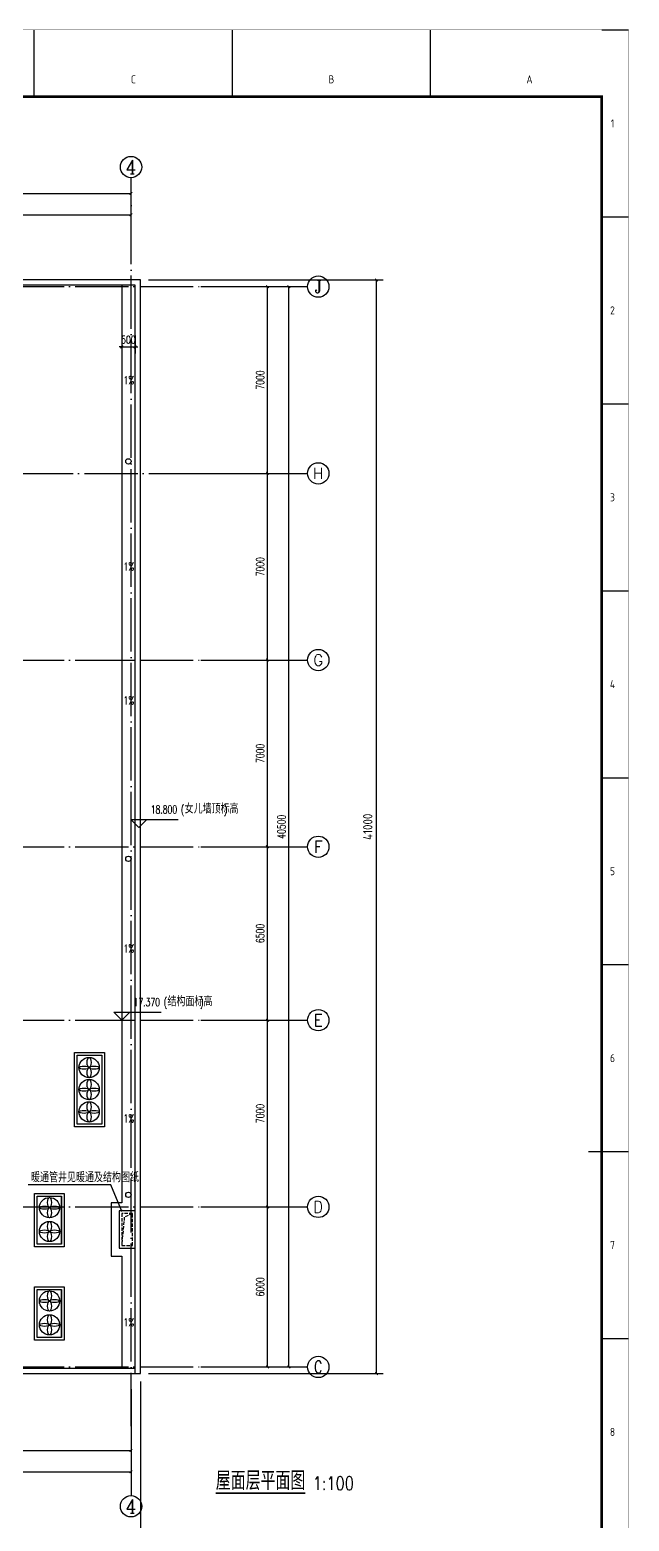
# Model space of a CAD drawing. Extents: x -59142 to 322364, y -122476 to 91021.
# Drawn here: x 222428 to 244894, y 35089 to 91001 of the extents above; entities that cross this region are included whole.
import ezdxf
from ezdxf.enums import TextEntityAlignment as Align

# ---------------------------------------------------------------- set-up
doc = ezdxf.new("R2010")
doc.units = 0
doc.header["$LTSCALE"] = 1000
doc.header["$MEASUREMENT"] = 0
doc.linetypes.add('DASH', pattern=[0.35, 0.25, -0.1])
doc.linetypes.add('DOTE', pattern=[2.42, 2, -0.2, 0.02, -0.2])
for name, color, linetype in [('AXIS', 3, 'Continuous'), ('AXIS_TEXT', 7, 'Continuous'), ('DIM_ELEV', 3, 'Continuous'), ('DIM_LEAD', 3, 'Continuous'), ('DIM_SYMB', 3, 'Continuous'), ('DOTE', 1, 'DOTE'), ('EQUIPMENT', 171, 'Continuous'), ('GROUND', 204, 'Continuous'), ('HOLE', 6, 'Continuous'), ('PUB_DIM', 3, 'Continuous'), ('PUB_TEXT', 7, 'Continuous'), ('WALL-PARAPET', 9, 'Continuous')]:
    doc.layers.add(name, color=color, linetype=linetype)
doc.styles.add('_TCH_AXIS', font='COMPLEX', dxfattribs={"bigfont": 'GBCBIG'})
doc.styles.add('_TCH_DIM', font='SIMPLEX', dxfattribs={"bigfont": 'GBCBIG'})
doc.styles.add('_TCH_DIM_T3', font='SIMPLEX', dxfattribs={"width": 0.705882, "bigfont": 'GBCBIG'})
doc.styles.add('COMPLEX', font='COMPLEX')
doc.styles.add('HZTXT', font='geditxt.shx', dxfattribs={"width": 0.8, "bigfont": 'hztxt1.shx'})
doc.styles.get("Standard").update_dxf_attribs({"font": 'gbenor.shx', "bigfont": 'gbcbig.shx'})
doc.styles.add('TK', font='GEDITXT.SHX', dxfattribs={"width": 0.85, "height": 3.5, "bigfont": 'DXT.SHX'})
doc.dimstyles.new('_TCH_ARCH&&100', dxfattribs={"dimtxt": 297.5, "dimasz": 100, "dimexe": 250, "dimexo": 300, "dimgap": 126.25, "dimtad": 1, "dimdec": 0, "dimzin": 0, "dimdsep": 46, "dimtxsty": '_TCH_DIM_T3', "dimblk": 'ARCHTICK', "dimcen": 0.09, "dimazin": 2, "dimtfac": 1, "dimtdec": 0, "dimtix": 1, "dimtmove": 2, "dimatfit": 3, "dimfxl": 1, "dimtolj": 1, "dimtzin": 0, "dimarcsym": 0})
doc.dimstyles.get("Standard").update_dxf_attribs({"dimscale": 100, "dimtxt": 3.5, "dimasz": 1, "dimexe": 2.5, "dimexo": 3, "dimgap": 1.5, "dimtad": 1, "dimdec": 0, "dimzin": 0, "dimdsep": 46, "dimtxsty": 'Standard', "dimblk": 'ARCHTICK', "dimcen": 0.09, "dimadec": 0, "dimazin": 0, "dimtfac": 1, "dimtdec": 0, "dimtix": 1, "dimtmove": 2, "dimatfit": 3, "dimfxl": 1, "dimtolj": 1, "dimtzin": 0, "dimarcsym": 0})

# ---------------------------------------------------------------- blocks, each defined once
blk = doc.blocks.new('GEDI_WK_A1_V')
at = {"color": 3}
for p, q in [((371.25, 816), (371.25, 841)), ((445.5, 816), (445.5, 841)), ((519.75, 816), (519.75, 841)), ((584, 841), (594, 841)), ((584, 770.92), (594, 770.92)), ((584, 700.83), (594, 700.83)), ((584, 630.75), (594, 630.75)), ((584, 560.67), (594, 560.67)), ((584, 490.58), (594, 490.58)), ((584, 420.5), (594, 420.5)), ((584, 350.42), (594, 350.42))]:
    blk.add_line(p, q, dxfattribs=at)
for points, const_width in [([(0, 841), (0, 0), (594, 0), (594, 841)], 0.1), ([(10, 816), (10, 10), (584, 10), (584, 816)], 1)]:
    blk.add_lwpolyline(points, close=True, dxfattribs=dict(at, const_width=const_width))
at = {"color": 3, "const_width": 0.5}
blk.add_lwpolyline([(579, 420.5), (594, 420.5)], dxfattribs=at)
at = {"color": 3}
for s, p in [('C', (408.38, 821)), ('B', (482.62, 821)), ('A', (556.88, 821))]:
    blk.add_text(s, height=3, dxfattribs=at).set_placement(p, align=Align.CENTER)
for s, p in [('1', (588, 805.96)), ('2', (588, 735.88)), ('3', (588, 665.79)), ('4', (588, 595.71)), ('5', (588, 525.62)), ('6', (588, 455.54)), ('7', (588, 385.46)), ('8', (588, 315.38))]:
    blk.add_text(s, height=3, dxfattribs=at).set_placement(p, align=Align.MIDDLE)
blk = doc.blocks.new('A$C711966D6')
blk.add_blockref('GEDI_WK_A1_V', (0, 0))
at = {"style": 'TK', "width": 0.85}
for tag, height, p in [('PROJECTNAME', 4.75, (529, 44)), ('PHASE', 4, (571, 44)), ('DRAWINGNAME', 4.75, (539, 31))]:
    blk.add_attdef(tag, text='', height=height, dxfattribs=at).set_placement(p, align=Align.MIDDLE_CENTER)
for tag, p, height in [('APPROVE', (416, 32.75), 3.5), ('DESIGN', (461, 32.75), 3.5), ('REVIEW1', (416, 25.75), 3.5), ('DRAW', (461, 25.75), 3.5), ('DRAWINGNUMBER', (511, 18.5), 4), ('REVIEW2', (416, 18.75), 3.5), ('PROPORTION', (461, 18.75), 3.5), ('CHECK', (416, 11.75), 3.5), ('DATE', (461, 11.75), 3.5), ('VERSION', (577, 11.75), 3.5)]:
    blk.add_attdef(tag, p, '', height=height, dxfattribs=at)
blk = doc.blocks.new('是飞洒发时')
at = {"xscale": 100, "yscale": 100, "zscale": 100}
blk.add_blockref('A$C711966D6', (0, 0), dxfattribs=at)
blk = doc.blocks.new('A$C490F30F2')
at = {"layer": 'EQUIPMENT'}
for p, q in [((7850, -4580), (7850, -1900)), ((7850, -1900), (8800, -1900)), ((7950, -4480), (7950, -2000)), ((7950, -2000), (8700, -2000)), ((8700, -2000), (8700, -4480)), ((8800, -1900), (8800, -4580)), ((10300, -4580), (10300, -1900)), ((10300, -1900), (11250, -1900)), ((10400, -4480), (10400, -2000)), ((10400, -2000), (11150, -2000)), ((11150, -2000), (11150, -4480)), ((11250, -1900), (11250, -4580)), ((7950, -3240), (8700, -3240)), ((10400, -3240), (11150, -3240)), ((8800, -4580), (7850, -4580)), ((8700, -4480), (7950, -4480)), ((11250, -4580), (10300, -4580)), ((11150, -4480), (10400, -4480)), ((10300, -8460), (10300, -5780)), ((10300, -5780), (11250, -5780)), ((10400, -8360), (10400, -5880)), ((10400, -5880), (11150, -5880)), ((11150, -5880), (11150, -8360)), ((11250, -5780), (11250, -8460)), ((10400, -7120), (11150, -7120)), ((11150, -8360), (10400, -8360)), ((11250, -8460), (10300, -8460)), ((1900, -21650), (2820, -21650)), ((1900, -23450), (1900, -21650)), ((2820, -23450), (2820, -21650)), ((2820, -21650), (2820, -23450)), ((4820, -21650), (5740, -21650)), ((4820, -23450), (4820, -21650)), ((5740, -23450), (5740, -21650)), ((5740, -21650), (5740, -23450)), ((2820, -23450), (1900, -23450)), ((5740, -23450), (4820, -23450)), ((2820, -26950), (2820, -25150)), ((4820, -25150), (5740, -25150)), ((4820, -26950), (4820, -25150)), ((5740, -26950), (5740, -25150)), ((5740, -25150), (5740, -26950)), ((5740, -26950), (4820, -26950)), ((20500, -35900), (20500, -34100)), ((20500, -39400), (20500, -37600))]:
    blk.add_line(p, q, dxfattribs=at)
at = {"layer": 'EQUIPMENT', "lineweight": 15}
for p, q in [((8690, -2616), (7970, -2616)), ((8652, -2776), (8007, -2457)), ((8650, -2453), (8009, -2780)), ((8124, -2321), (8535, -2912)), ((8535, -2321), (8124, -2912)), ((11140, -2616), (10420, -2616)), ((11102, -2776), (10457, -2457)), ((11100, -2453), (10459, -2780)), ((10574, -2321), (10985, -2912)), ((10985, -2321), (10574, -2912)), ((8690, -3826), (7970, -3826)), ((8652, -3986), (8007, -3667)), ((8650, -3663), (8009, -3990)), ((8124, -3531), (8535, -4122)), ((8535, -3531), (8124, -4122)), ((11140, -3826), (10420, -3826)), ((11102, -3986), (10457, -3667)), ((11100, -3663), (10459, -3990)), ((10574, -3531), (10985, -4122)), ((10985, -3531), (10574, -4122)), ((11140, -6496), (10420, -6496)), ((11102, -6656), (10457, -6337)), ((11100, -6333), (10459, -6660)), ((10574, -6201), (10985, -6792)), ((10985, -6201), (10574, -6792)), ((11140, -7706), (10420, -7706)), ((11102, -7866), (10457, -7547)), ((11100, -7543), (10459, -7870)), ((10574, -7411), (10985, -8002)), ((10985, -7411), (10574, -8002))]:
    blk.add_line(p, q, dxfattribs=at)
at = {"layer": 'EQUIPMENT', "lineweight": 30}
for p, q in [((7680, -7210), (8800, -7210)), ((7680, -8480), (7680, -7210)), ((8800, -7210), (8800, -8480)), ((7780, -7310), (8700, -7310)), ((7780, -8380), (7780, -7310)), ((8700, -7310), (8700, -8380)), ((8700, -8380), (7780, -8380)), ((8800, -8480), (7680, -8480)), ((1800, -21550), (2920, -21550)), ((1800, -23550), (1800, -21550)), ((1900, -21650), (2820, -21650)), ((1900, -23450), (1900, -21650)), ((2820, -21650), (2820, -23450)), ((2920, -21550), (2920, -23550)), ((4720, -21550), (5840, -21550)), ((4720, -23550), (4720, -21550)), ((4820, -21650), (5740, -21650)), ((4820, -23450), (4820, -21650)), ((5740, -21650), (5740, -23450)), ((5840, -21550), (5840, -23550)), ((2820, -23450), (1900, -23450)), ((5740, -23450), (4820, -23450)), ((2920, -23550), (1800, -23550)), ((5840, -23550), (4720, -23550)), ((1800, -25050), (2920, -25050)), ((1800, -27050), (1800, -25050)), ((1900, -25150), (2820, -25150)), ((1900, -26950), (1900, -25150)), ((2820, -25150), (2820, -26950)), ((2920, -25050), (2920, -27050)), ((4720, -25050), (5840, -25050)), ((4720, -27050), (4720, -25050)), ((4820, -25150), (5740, -25150)), ((4820, -26950), (4820, -25150)), ((5740, -25150), (5740, -26950)), ((5840, -25050), (5840, -27050)), ((2920, -27050), (1800, -27050)), ((2820, -26950), (1900, -26950)), ((5840, -27050), (4720, -27050)), ((5740, -26950), (4820, -26950)), ((11620, -28710), (12740, -28710)), ((11620, -31500), (11620, -28710)), ((11720, -28810), (12640, -28810)), ((11720, -31400), (11720, -28810)), ((12640, -28810), (12640, -31400)), ((12740, -28710), (12740, -31500)), ((14740, -28710), (15860, -28710)), ((14740, -31500), (14740, -28710)), ((14840, -28810), (15760, -28810)), ((14840, -31400), (14840, -28810)), ((15760, -28810), (15760, -31400)), ((15860, -28710), (15860, -31500)), ((17860, -28710), (18980, -28710)), ((17860, -31500), (17860, -28710)), ((17960, -28810), (18880, -28810)), ((17960, -31400), (17960, -28810)), ((18880, -28810), (18880, -31400)), ((18980, -28710), (18980, -31500)), ((20980, -28710), (22100, -28710)), ((20980, -31500), (20980, -28710)), ((21080, -28810), (22000, -28810)), ((21080, -31400), (21080, -28810)), ((22000, -28810), (22000, -31400)), ((22100, -28710), (22100, -31500)), ((12740, -31500), (11620, -31500)), ((12640, -31400), (11720, -31400)), ((15860, -31500), (14740, -31500)), ((15760, -31400), (14840, -31400)), ((18980, -31500), (17860, -31500)), ((18880, -31400), (17960, -31400)), ((22100, -31500), (20980, -31500)), ((22000, -31400), (21080, -31400)), ((19480, -34000), (20600, -34000)), ((19480, -36000), (19480, -34000)), ((19580, -34100), (20500, -34100)), ((19580, -35900), (19580, -34100)), ((20500, -34100), (20500, -35900)), ((20600, -34000), (20600, -36000)), ((15560, -35300), (16680, -35300)), ((15560, -36570), (15560, -35300)), ((15660, -35400), (16580, -35400)), ((15660, -36470), (15660, -35400)), ((16580, -35400), (16580, -36470)), ((16680, -35300), (16680, -36570)), ((20600, -36000), (19480, -36000)), ((20500, -35900), (19580, -35900)), ((16680, -36570), (15560, -36570)), ((16580, -36470), (15660, -36470)), ((19480, -37500), (20600, -37500)), ((19480, -39500), (19480, -37500)), ((19580, -37600), (20500, -37600)), ((19580, -39400), (19580, -37600)), ((20500, -37600), (20500, -39400)), ((20600, -37500), (20600, -39500)), ((15560, -38069), (16680, -38069)), ((15560, -39339), (15560, -38069)), ((15660, -38169), (16580, -38169)), ((15660, -39239), (15660, -38169)), ((16580, -38169), (16580, -39239)), ((16680, -38069), (16680, -39339)), ((16680, -39339), (15560, -39339)), ((16580, -39239), (15660, -39239)), ((20600, -39500), (19480, -39500)), ((20500, -39400), (19580, -39400))]:
    blk.add_line(p, q, dxfattribs=at)
at = {"layer": 'EQUIPMENT', "lineweight": 15}
for centre in [(8330, -2616), (10780, -2616), (8330, -3826), (10780, -3826), (10780, -6496), (10780, -7706)]:
    blk.add_circle(centre, 360, dxfattribs=at)
at = {"layer": 'EQUIPMENT'}
for centre in [(8233, -7842), (2365, -22078), (5285, -22078), (2365, -22973), (5285, -22973), (2365, -25578), (5285, -25578), (2365, -26473), (5285, -26473), (12168, -29278), (15288, -29278), (18408, -29278), (21528, -29278), (12168, -30103), (15288, -30103), (18408, -30103), (21528, -30103), (12168, -30938), (15288, -30938), (18408, -30938), (21528, -30938), (20046, -34528), (20046, -35423), (16114, -35932), (20046, -38028), (16114, -38701), (20046, -38923)]:
    blk.add_circle(centre, 380, dxfattribs=at)
for centre, major_axis, ratio in [((8043, -7842), (190, 0), 0.302632), ((8233, -7652), (0, -190), 0.378947), ((8423, -7842), (190, 0), 0.302632), ((8233, -8032), (0, -190), 0.378947), ((2365, -21888), (0, -190), 0.378947), ((5285, -21888), (0, -190), 0.378947), ((2175, -22078), (190, 0), 0.302632), ((2365, -22268), (0, -190), 0.378947), ((2555, -22078), (190, 0), 0.302632), ((5095, -22078), (190, 0), 0.302632), ((5285, -22268), (0, -190), 0.378947), ((5475, -22078), (190, 0), 0.302632), ((2175, -22973), (190, 0), 0.302632), ((2365, -22783), (0, -190), 0.378947), ((2555, -22973), (190, 0), 0.302632), ((5095, -22973), (190, 0), 0.302632), ((5285, -22783), (0, -190), 0.378947), ((5475, -22973), (190, 0), 0.302632), ((2365, -23163), (0, -190), 0.378947), ((5285, -23163), (0, -190), 0.378947), ((2175, -25578), (190, 0), 0.302632), ((2365, -25388), (0, -190), 0.378947), ((2365, -25768), (0, -190), 0.378947), ((2555, -25578), (190, 0), 0.302632), ((5095, -25578), (190, 0), 0.302632), ((5285, -25388), (0, -190), 0.378947), ((5285, -25768), (0, -190), 0.378947), ((5475, -25578), (190, 0), 0.302632), ((2365, -26283), (0, -190), 0.378947), ((5285, -26283), (0, -190), 0.378947), ((2175, -26473), (190, 0), 0.302632), ((2365, -26663), (0, -190), 0.378947), ((2555, -26473), (190, 0), 0.302632), ((5095, -26473), (190, 0), 0.302632), ((5285, -26663), (0, -190), 0.378947), ((5475, -26473), (190, 0), 0.302632), ((12168, -29088), (0, -190), 0.378947), ((15288, -29088), (0, -190), 0.378947), ((18408, -29088), (0, -190), 0.378947), ((21528, -29088), (0, -190), 0.378947), ((11978, -29278), (190, 0), 0.302632), ((12168, -29468), (0, -190), 0.378947), ((12358, -29278), (190, 0), 0.302632), ((15098, -29278), (190, 0), 0.302632), ((15288, -29468), (0, -190), 0.378947), ((15478, -29278), (190, 0), 0.302632), ((18218, -29278), (190, 0), 0.302632), ((18408, -29468), (0, -190), 0.378947), ((18598, -29278), (190, 0), 0.302632), ((21338, -29278), (190, 0), 0.302632), ((21528, -29468), (0, -190), 0.378947), ((21718, -29278), (190, 0), 0.302632), ((11978, -30103), (190, 0), 0.302632), ((12168, -29913), (0, -190), 0.378947), ((12168, -30293), (0, -190), 0.378947), ((12358, -30103), (190, 0), 0.302632), ((15098, -30103), (190, 0), 0.302632), ((15288, -29913), (0, -190), 0.378947), ((15288, -30293), (0, -190), 0.378947), ((15478, -30103), (190, 0), 0.302632), ((18218, -30103), (190, 0), 0.302632), ((18408, -29913), (0, -190), 0.378947), ((18408, -30293), (0, -190), 0.378947), ((18598, -30103), (190, 0), 0.302632), ((21338, -30103), (190, 0), 0.302632), ((21528, -29913), (0, -190), 0.378947), ((21528, -30293), (0, -190), 0.378947), ((21718, -30103), (190, 0), 0.302632), ((12168, -30748), (0, -190), 0.378947), ((15288, -30748), (0, -190), 0.378947), ((18408, -30748), (0, -190), 0.378947), ((21528, -30748), (0, -190), 0.378947), ((11978, -30938), (190, 0), 0.302632), ((12168, -31128), (0, -190), 0.378947), ((12358, -30938), (190, 0), 0.302632), ((15098, -30938), (190, 0), 0.302632), ((15288, -31128), (0, -190), 0.378947), ((15478, -30938), (190, 0), 0.302632), ((18218, -30938), (190, 0), 0.302632), ((18408, -31128), (0, -190), 0.378947), ((18598, -30938), (190, 0), 0.302632), ((21338, -30938), (190, 0), 0.302632), ((21528, -31128), (0, -190), 0.378947), ((21718, -30938), (190, 0), 0.302632), ((19856, -34528), (190, 0), 0.302632), ((20046, -34338), (0, -190), 0.378947), ((20046, -34718), (0, -190), 0.378947), ((20236, -34528), (190, 0), 0.302632), ((20046, -35233), (0, -190), 0.378947), ((16114, -35742), (0, -190), 0.378947), ((19856, -35423), (190, 0), 0.302632), ((20046, -35613), (0, -190), 0.378947), ((20236, -35423), (190, 0), 0.302632), ((15924, -35932), (190, 0), 0.302632), ((16114, -36122), (0, -190), 0.378947), ((16304, -35932), (190, 0), 0.302632), ((19856, -38028), (190, 0), 0.302632), ((20046, -37838), (0, -190), 0.378947), ((20236, -38028), (190, 0), 0.302632), ((16114, -38511), (0, -190), 0.378947), ((20046, -38218), (0, -190), 0.378947), ((20046, -38733), (0, -190), 0.378947), ((15924, -38701), (190, 0), 0.302632), ((16114, -38891), (0, -190), 0.378947), ((16304, -38701), (190, 0), 0.302632), ((19856, -38923), (190, 0), 0.302632), ((20046, -39113), (0, -190), 0.378947), ((20236, -38923), (190, 0), 0.302632)]:
    blk.add_ellipse(centre, major_axis=major_axis, ratio=ratio, dxfattribs=at)
blk = doc.blocks.new('_ArchTick')
at = {"color": 0, "linetype": 'ByBlock', "const_width": 0.4}
blk.add_lwpolyline([(-0.5, -0.5), (0.5, 0.5)], dxfattribs=at)
blk = doc.blocks.new('*D110')
at = {"layer": 'Defpoints', "color": 0, "transparency": 16777216}
for p in [(225871, 79845), (226371, 79845), (226371, 79110)]:
    blk.add_point(p, dxfattribs=at)
at = {"layer": 'PUB_DIM', "color": 0, "lineweight": -2, "transparency": 16777216}
for p, q in [((225871, 79545), (225871, 78860)), ((226371, 79545), (226371, 78860)), ((225871, 79110), (225771, 79110)), ((225871, 79110), (226371, 79110)), ((226371, 79110), (226471, 79110))]:
    blk.add_line(p, q, dxfattribs=at)
at = {"layer": 'PUB_DIM', "color": 0, "lineweight": -2, "transparency": 16777216, "xscale": 100, "yscale": 100, "zscale": 100}
blk.add_blockref('_ArchTick', (225871, 79110), dxfattribs=at)
at = {"layer": 'PUB_DIM', "color": 0, "lineweight": -2, "transparency": 16777216, "xscale": 100, "yscale": 100, "zscale": 100, "rotation": 180}
blk.add_blockref('_ArchTick', (226371, 79110), dxfattribs=at)
at = {"layer": 'PUB_DIM', "color": 0, "transparency": 16777216, "insert": (226121, 79385), "char_height": 297.5, "attachment_point": 5, "style": '_TCH_DIM_T3'}
blk.add_mtext('\\A1;500', dxfattribs=at)
blk = doc.blocks.new('*D1042')
at = {"layer": 'AXIS', "color": 0, "lineweight": -2, "transparency": 16777216}
for p, q in [((215871, 40038), (215871, 37491)), ((226221, 40038), (226221, 37491)), ((215871, 37741), (226221, 37741))]:
    blk.add_line(p, q, dxfattribs=at)
at = {"layer": 'Defpoints', "color": 0, "transparency": 16777216}
for p in [(215871, 40338), (226221, 40338), (226221, 37741)]:
    blk.add_point(p, dxfattribs=at)
at = {"layer": 'AXIS', "color": 0, "lineweight": -2, "transparency": 16777216, "xscale": 100, "yscale": 100, "zscale": 100, "rotation": 180}
blk.add_blockref('_ArchTick', (215871, 37741), dxfattribs=at)
at = {"layer": 'AXIS', "color": 0, "lineweight": -2, "transparency": 16777216, "xscale": 100, "yscale": 100, "zscale": 100}
blk.add_blockref('_ArchTick', (226221, 37741), dxfattribs=at)
at = {"layer": 'AXIS', "color": 0, "transparency": 16777216, "insert": (221046, 38016), "char_height": 297.5, "attachment_point": 5, "style": '_TCH_DIM_T3'}
blk.add_mtext('\\A1;10350', dxfattribs=at)
blk = doc.blocks.new('*D1043')
at = {"layer": 'AXIS', "color": 0, "lineweight": -2, "transparency": 16777216}
for p, q in [((203121, 39148), (203121, 36691)), ((226221, 39148), (226221, 36691)), ((203121, 36941), (226221, 36941))]:
    blk.add_line(p, q, dxfattribs=at)
at = {"layer": 'Defpoints', "color": 0, "transparency": 16777216}
for p in [(203121, 39448), (226221, 39448), (226221, 36941)]:
    blk.add_point(p, dxfattribs=at)
at = {"layer": 'AXIS', "color": 0, "lineweight": -2, "transparency": 16777216, "xscale": 100, "yscale": 100, "zscale": 100, "rotation": 180}
blk.add_blockref('_ArchTick', (203121, 36941), dxfattribs=at)
at = {"layer": 'AXIS', "color": 0, "lineweight": -2, "transparency": 16777216, "xscale": 100, "yscale": 100, "zscale": 100}
blk.add_blockref('_ArchTick', (226221, 36941), dxfattribs=at)
at = {"layer": 'AXIS', "color": 0, "transparency": 16777216, "insert": (214671, 37216), "char_height": 297.5, "attachment_point": 5, "style": '_TCH_DIM_T3'}
blk.add_mtext('\\A1;23100', dxfattribs=at)
blk = doc.blocks.new('*D1053')
at = {"layer": 'AXIS', "color": 0, "lineweight": -2, "transparency": 16777216}
for p, q in [((229138, 46872), (231588, 46872)), ((231338, 40872), (231338, 46872)), ((229138, 40872), (231588, 40872))]:
    blk.add_line(p, q, dxfattribs=at)
at = {"layer": 'Defpoints', "color": 0, "transparency": 16777216}
for p in [(228838, 46872), (231338, 46872), (228838, 40872)]:
    blk.add_point(p, dxfattribs=at)
at = {"layer": 'AXIS', "color": 0, "lineweight": -2, "transparency": 16777216, "xscale": 100, "yscale": 100, "zscale": 100}
for p, rotation in [((231338, 46872), 90), ((231338, 40872), 270)]:
    blk.add_blockref('_ArchTick', p, dxfattribs=dict(at, rotation=rotation))
at = {"layer": 'AXIS', "color": 0, "transparency": 16777216, "insert": (231063, 43872), "char_height": 297.5, "attachment_point": 5, "rotation": 90, "style": '_TCH_DIM_T3'}
blk.add_mtext('\\A1;6000', dxfattribs=at)
blk = doc.blocks.new('*D1054')
at = {"layer": 'AXIS', "color": 0, "lineweight": -2, "transparency": 16777216}
for p, q in [((229138, 53872), (231588, 53872)), ((231338, 46872), (231338, 53872)), ((229138, 46872), (231588, 46872))]:
    blk.add_line(p, q, dxfattribs=at)
at = {"layer": 'Defpoints', "color": 0, "transparency": 16777216}
for p in [(228838, 53872), (231338, 53872), (228838, 46872)]:
    blk.add_point(p, dxfattribs=at)
at = {"layer": 'AXIS', "color": 0, "lineweight": -2, "transparency": 16777216, "xscale": 100, "yscale": 100, "zscale": 100}
for p, rotation in [((231338, 53872), 90), ((231338, 46872), 270)]:
    blk.add_blockref('_ArchTick', p, dxfattribs=dict(at, rotation=rotation))
at = {"layer": 'AXIS', "color": 0, "transparency": 16777216, "insert": (231063, 50372), "char_height": 297.5, "attachment_point": 5, "rotation": 90, "style": '_TCH_DIM_T3'}
blk.add_mtext('\\A1;7000', dxfattribs=at)
blk = doc.blocks.new('*D1055')
at = {"layer": 'AXIS', "color": 0, "lineweight": -2, "transparency": 16777216}
for p, q in [((229138, 60372), (231588, 60372)), ((231338, 53872), (231338, 60372)), ((229138, 53872), (231588, 53872))]:
    blk.add_line(p, q, dxfattribs=at)
at = {"layer": 'Defpoints', "color": 0, "transparency": 16777216}
for p in [(228838, 60372), (231338, 60372), (228838, 53872)]:
    blk.add_point(p, dxfattribs=at)
at = {"layer": 'AXIS', "color": 0, "lineweight": -2, "transparency": 16777216, "xscale": 100, "yscale": 100, "zscale": 100}
for p, rotation in [((231338, 60372), 90), ((231338, 53872), 270)]:
    blk.add_blockref('_ArchTick', p, dxfattribs=dict(at, rotation=rotation))
at = {"layer": 'AXIS', "color": 0, "transparency": 16777216, "insert": (231063, 57122), "char_height": 297.5, "attachment_point": 5, "rotation": 90, "style": '_TCH_DIM_T3'}
blk.add_mtext('\\A1;6500', dxfattribs=at)
blk = doc.blocks.new('*D1056')
at = {"layer": 'AXIS', "color": 0, "lineweight": -2, "transparency": 16777216}
for p, q in [((229138, 67372), (231588, 67372)), ((231338, 60372), (231338, 67372)), ((229138, 60372), (231588, 60372))]:
    blk.add_line(p, q, dxfattribs=at)
at = {"layer": 'Defpoints', "color": 0, "transparency": 16777216}
for p in [(228838, 67372), (231338, 67372), (228838, 60372)]:
    blk.add_point(p, dxfattribs=at)
at = {"layer": 'AXIS', "color": 0, "lineweight": -2, "transparency": 16777216, "xscale": 100, "yscale": 100, "zscale": 100}
for p, rotation in [((231338, 67372), 90), ((231338, 60372), 270)]:
    blk.add_blockref('_ArchTick', p, dxfattribs=dict(at, rotation=rotation))
at = {"layer": 'AXIS', "color": 0, "transparency": 16777216, "insert": (231063, 63872), "char_height": 297.5, "attachment_point": 5, "rotation": 90, "style": '_TCH_DIM_T3'}
blk.add_mtext('\\A1;7000', dxfattribs=at)
blk = doc.blocks.new('*D1057')
at = {"layer": 'AXIS', "color": 0, "lineweight": -2, "transparency": 16777216}
for p, q in [((229138, 74372), (231588, 74372)), ((231338, 67372), (231338, 74372)), ((229138, 67372), (231588, 67372))]:
    blk.add_line(p, q, dxfattribs=at)
at = {"layer": 'Defpoints', "color": 0, "transparency": 16777216}
for p in [(228838, 74372), (231338, 74372), (228838, 67372)]:
    blk.add_point(p, dxfattribs=at)
at = {"layer": 'AXIS', "color": 0, "lineweight": -2, "transparency": 16777216, "xscale": 100, "yscale": 100, "zscale": 100}
for p, rotation in [((231338, 74372), 90), ((231338, 67372), 270)]:
    blk.add_blockref('_ArchTick', p, dxfattribs=dict(at, rotation=rotation))
at = {"layer": 'AXIS', "color": 0, "transparency": 16777216, "insert": (231063, 70872), "char_height": 297.5, "attachment_point": 5, "rotation": 90, "style": '_TCH_DIM_T3'}
blk.add_mtext('\\A1;7000', dxfattribs=at)
blk = doc.blocks.new('*D1058')
at = {"layer": 'AXIS', "color": 0, "lineweight": -2, "transparency": 16777216}
for p, q in [((229138, 81372), (231588, 81372)), ((231338, 74372), (231338, 81372)), ((229138, 74372), (231588, 74372))]:
    blk.add_line(p, q, dxfattribs=at)
at = {"layer": 'Defpoints', "color": 0, "transparency": 16777216}
for p in [(228838, 81372), (231338, 81372), (228838, 74372)]:
    blk.add_point(p, dxfattribs=at)
at = {"layer": 'AXIS', "color": 0, "lineweight": -2, "transparency": 16777216, "xscale": 100, "yscale": 100, "zscale": 100}
for p, rotation in [((231338, 81372), 90), ((231338, 74372), 270)]:
    blk.add_blockref('_ArchTick', p, dxfattribs=dict(at, rotation=rotation))
at = {"layer": 'AXIS', "color": 0, "transparency": 16777216, "insert": (231063, 77872), "char_height": 297.5, "attachment_point": 5, "rotation": 90, "style": '_TCH_DIM_T3'}
blk.add_mtext('\\A1;7000', dxfattribs=at)
blk = doc.blocks.new('*D1073')
at = {"layer": 'AXIS', "color": 0, "lineweight": -2, "transparency": 16777216}
for p, q in [((215871, 82659), (215871, 84315)), ((215871, 84065), (226221, 84065)), ((226221, 82659), (226221, 84315))]:
    blk.add_line(p, q, dxfattribs=at)
at = {"layer": 'Defpoints', "color": 0, "transparency": 16777216}
for p in [(226221, 84065), (215871, 82359), (226221, 82359)]:
    blk.add_point(p, dxfattribs=at)
at = {"layer": 'AXIS', "color": 0, "lineweight": -2, "transparency": 16777216, "xscale": 100, "yscale": 100, "zscale": 100, "rotation": 180}
blk.add_blockref('_ArchTick', (215871, 84065), dxfattribs=at)
at = {"layer": 'AXIS', "color": 0, "lineweight": -2, "transparency": 16777216, "xscale": 100, "yscale": 100, "zscale": 100}
blk.add_blockref('_ArchTick', (226221, 84065), dxfattribs=at)
at = {"layer": 'AXIS', "color": 0, "transparency": 16777216, "insert": (221046, 84340), "char_height": 297.5, "attachment_point": 5, "style": '_TCH_DIM_T3'}
blk.add_mtext('\\A1;10350', dxfattribs=at)
blk = doc.blocks.new('*D1074')
at = {"layer": 'AXIS', "color": 0, "lineweight": -2, "transparency": 16777216}
for p, q in [((203121, 82659), (203121, 85115)), ((226221, 82659), (226221, 85115)), ((203121, 84865), (226221, 84865))]:
    blk.add_line(p, q, dxfattribs=at)
at = {"layer": 'Defpoints', "color": 0, "transparency": 16777216}
for p in [(226221, 84865), (203121, 82359), (226221, 82359)]:
    blk.add_point(p, dxfattribs=at)
at = {"layer": 'AXIS', "color": 0, "lineweight": -2, "transparency": 16777216, "xscale": 100, "yscale": 100, "zscale": 100, "rotation": 180}
blk.add_blockref('_ArchTick', (203121, 84865), dxfattribs=at)
at = {"layer": 'AXIS', "color": 0, "lineweight": -2, "transparency": 16777216, "xscale": 100, "yscale": 100, "zscale": 100}
blk.add_blockref('_ArchTick', (226221, 84865), dxfattribs=at)
at = {"layer": 'AXIS', "color": 0, "transparency": 16777216, "insert": (214671, 85140), "char_height": 297.5, "attachment_point": 5, "style": '_TCH_DIM_T3'}
blk.add_mtext('\\A1;23100', dxfattribs=at)
blk = doc.blocks.new('*D1075')
at = {"layer": 'AXIS', "color": 0, "lineweight": -2, "transparency": 16777216}
for p, q in [((229138, 81372), (232388, 81372)), ((232138, 40872), (232138, 81372)), ((229138, 40872), (232388, 40872))]:
    blk.add_line(p, q, dxfattribs=at)
at = {"layer": 'Defpoints', "color": 0, "transparency": 16777216}
for p in [(228838, 81372), (232138, 81372), (228838, 40872)]:
    blk.add_point(p, dxfattribs=at)
at = {"layer": 'AXIS', "color": 0, "lineweight": -2, "transparency": 16777216, "xscale": 100, "yscale": 100, "zscale": 100}
for p, rotation in [((232138, 81372), 90), ((232138, 40872), 270)]:
    blk.add_blockref('_ArchTick', p, dxfattribs=dict(at, rotation=rotation))
at = {"layer": 'AXIS', "color": 0, "transparency": 16777216, "insert": (231863, 61122), "char_height": 297.5, "attachment_point": 5, "rotation": 90, "style": '_TCH_DIM_T3'}
blk.add_mtext('\\A1;40500', dxfattribs=at)
blk = doc.blocks.new('_AXISO')
blk.add_circle((0, 0), 0.5)
at = {"layer": 'AXIS_TEXT', "style": 'COMPLEX', "width": 1.041667}
blk.add_attdef('A', text='', height=0.56, dxfattribs=at).set_placement((-0.25, -0.28), (0.25, -0.28), align=Align.FIT)
blk = doc.blocks.new('*D1615')
at = {"color": 0, "lineweight": -2, "transparency": 16777216}
for p, q in [((226871, 81622), (235671, 81622)), ((235421, 40622), (235421, 81622)), ((226871, 40622), (235671, 40622))]:
    blk.add_line(p, q, dxfattribs=at)
at = {"layer": 'Defpoints', "color": 0, "transparency": 16777216}
for p in [(226571, 81622), (235421, 81622), (226571, 40622)]:
    blk.add_point(p, dxfattribs=at)
at = {"color": 0, "lineweight": -2, "transparency": 16777216, "xscale": 100, "yscale": 100, "zscale": 100}
for p, rotation in [((235421, 81622), 90), ((235421, 40622), 270)]:
    blk.add_blockref('_ArchTick', p, dxfattribs=dict(at, rotation=rotation))
at = {"color": 0, "transparency": 16777216, "insert": (235096, 61122), "char_height": 350, "attachment_point": 5, "rotation": 90}
blk.add_mtext('\\A1;41000', dxfattribs=at)
blk = doc.blocks.new('*D1616')
at = {"color": 0, "lineweight": -2, "transparency": 16777216}
for p, q in [((202821, 40322), (202821, 33545)), ((226571, 40322), (226571, 33545)), ((226571, 33795), (202821, 33795))]:
    blk.add_line(p, q, dxfattribs=at)
at = {"layer": 'Defpoints', "color": 0, "transparency": 16777216}
for p in [(202821, 40622), (226571, 40622), (202821, 33795)]:
    blk.add_point(p, dxfattribs=at)
at = {"color": 0, "lineweight": -2, "transparency": 16777216, "xscale": 100, "yscale": 100, "zscale": 100, "rotation": 180}
blk.add_blockref('_ArchTick', (202821, 33795), dxfattribs=at)
at = {"color": 0, "lineweight": -2, "transparency": 16777216, "xscale": 100, "yscale": 100, "zscale": 100}
blk.add_blockref('_ArchTick', (226571, 33795), dxfattribs=at)
at = {"color": 0, "transparency": 16777216, "insert": (214696, 34120), "char_height": 350, "attachment_point": 5}
blk.add_mtext('\\A1;23750', dxfattribs=at)

msp = doc.modelspace()

# ---------------------------------------------------------------- linework, layer by layer
at = {"layer": 'AXIS'}
for p, q in [((226220.9, 82252), (226220.9, 85458.1)), ((228838.4, 81372.1), (232838.4, 81372.1)), ((228838.4, 74372.1), (232838.4, 74372.1)), ((228838.4, 67372.1), (232838.4, 67372.1)), ((228838.4, 60372.1), (232838.4, 60372.1)), ((228838.4, 53872.1), (232838.4, 53872.1)), ((228838.4, 46872.1), (232838.4, 46872.1)), ((228838.4, 40872.1), (232838.4, 40872.1)), ((226220.9, 39254.3), (226220.9, 36048.2))]:
    msp.add_line(p, q, dxfattribs=at)
for centre in [(226220.9, 85858.1), (226220.9, 35648.2)]:
    msp.add_circle(centre, 400, dxfattribs=at)
at = {"layer": 'DIM_ELEV'}
for p, q in [((226513.4, 61093.5), (226213.4, 61393.5)), ((226213.4, 61393.5), (227989.7, 61393.5)), ((226513.4, 61093.5), (226813.4, 61393.5)), ((225870.9, 53872.1), (225570.9, 54172.1)), ((225570.9, 54172.1), (227347.2, 54172.1)), ((225870.9, 53872.1), (226170.9, 54172.1))]:
    msp.add_line(p, q, dxfattribs=at)
at = {"layer": 'DIM_LEAD'}
for p, q in [((225468.5, 47697), (222366, 47697)), ((225867.6, 46732.7), (225468.5, 47697))]:
    msp.add_line(p, q, dxfattribs=at)
at = {"layer": 'DIM_LEAD', "const_width": 40}
msp.add_lwpolyline([(225875.2, 46714.3, 1), (225859.9, 46751.2, 1)], format="xyb", close=True, dxfattribs=at)
at = {"layer": 'DIM_SYMB'}
for points in [[(226110, 77611, 0, 0, 0), (226110, 76252.5, 80, 0, 0), (226110, 75952.5, 0, 0, 0)], [(226110, 71133.1, 0, 0, 0), (226110, 72491.6, 80, 0, 0), (226110, 72791.6, 0, 0, 0)], [(226110, 65605.5, 0, 0, 0), (226110, 64247, 80, 0, 0), (226110, 63947, 0, 0, 0)], [(226110, 56808.6, 0, 0, 0), (226110, 58167.1, 80, 0, 0), (226110, 58467.1, 0, 0, 0)], [(226110, 49936, 0, 0, 0), (226110, 48577.5, 80, 0, 0), (226110, 48277.5, 0, 0, 0)], [(226110, 42796.5, 0, 0, 0), (226110, 44155, 80, 0, 0), (226110, 44455, 0, 0, 0)]]:
    msp.add_lwpolyline(points, format="xyseb", dxfattribs=at)
at = {"layer": 'DIM_SYMB', "const_width": 70}
msp.add_lwpolyline([(229397.3, 36140), (232751.7, 36140)], dxfattribs=at)
at = {"layer": 'DOTE'}
for p, q in [((199932.4, 81372.1), (228838.4, 81372.1)), ((200274.1, 74372.1), (228838.4, 74372.1)), ((199932.4, 67372.1), (228838.4, 67372.1)), ((199932.4, 60372.1), (228838.4, 60372.1)), ((199932.4, 53872.1), (228838.4, 53872.1)), ((199932.4, 46872.1), (228838.4, 46872.1)), ((199932.4, 40872.1), (228838.4, 40872.1))]:
    msp.add_line(p, q, dxfattribs=at)
msp.add_lwpolyline([(226220.9, 38654.5), (226220.9, 85214.5)], dxfattribs=at)
at = {"layer": 'GROUND'}
for p, q in [((225870.9, 67372.1), (226370.9, 67372.1)), ((225870.9, 53872.1), (226370.9, 53872.1))]:
    msp.add_line(p, q, dxfattribs=at)
msp.add_lwpolyline([(225870.9, 81422.1), (225870.9, 47022.1), (225470.9, 47022.1), (225470.9, 45022.1), (225870.9, 45022.1), (225870.9, 40822.1)], dxfattribs=at)
for centre in [(226120.9, 74822.1), (226120.9, 59922.1), (226120.9, 47322.1)]:
    msp.add_circle(centre, 100, dxfattribs=at)
at = {"layer": 'HOLE'}
msp.add_lwpolyline([(225770.9, 45322.1), (226370.9, 45322.1), (226370.9, 46722.1), (225770.9, 46722.1)], close=True, dxfattribs=at)
at = {"layer": 'HOLE', "linetype": 'DASH', "ltscale": 0.5}
msp.add_lwpolyline([(225870.9, 45422.1), (226270.9, 45422.1), (226270.9, 46622.1), (225870.9, 46622.1)], close=True, dxfattribs=at)
msp.add_lwpolyline([(226270.9, 46622.1), (225970, 46492), (225870.9, 45422.1)], dxfattribs=at)
at = {"layer": 'WALL-PARAPET'}
for p, q in [((226570.9, 81622.1), (202820.9, 81622.1)), ((226370.9, 81422.1), (203020.9, 81422.1)), ((226370.9, 40622.1), (226370.9, 81422.1)), ((226570.9, 40622.1), (226570.9, 81622.1)), ((216170.9, 40822.1), (226370.9, 40822.1)), ((216170.9, 40622.1), (226370.9, 40622.1)), ((226370.9, 40622.1), (226570.9, 40622.1))]:
    msp.add_line(p, q, dxfattribs=at)

# ---------------------------------------------------------------- block references
msp.add_blockref('是飞洒发时', (185469.5, 6896))
at = {"layer": 'AXIS'}
ref = msp.add_blockref('_AXISO', (233238.4, 81372.1), dxfattribs=dict(at, xscale=800, yscale=800, zscale=800))
ref.add_attrib('A', 'J', dxfattribs={"layer": 'AXIS_TEXT', "height": 496.1, "style": '_TCH_AXIS'}).set_placement((233108.5, 81124), (233368.4, 81124), align=Align.FIT)
ref = msp.add_blockref('_AXISO', (233238.4, 74372.1), dxfattribs=dict(at, xscale=800, yscale=800, zscale=800))
ref.add_attrib('A', 'H', dxfattribs={"layer": 'AXIS_TEXT', "height": 405.5, "style": '_TCH_AXIS'}).set_placement((233045.3, 74169.3), (233431.5, 74169.3), align=Align.FIT)
ref = msp.add_blockref('_AXISO', (233238.4, 67372.1), dxfattribs=dict(at, xscale=800, yscale=800, zscale=800))
ref.add_attrib('A', 'G', dxfattribs={"layer": 'AXIS_TEXT', "height": 425.2, "style": '_TCH_AXIS'}).set_placement((233056.2, 67159.5), (233420.7, 67159.5), align=Align.FIT)
ref = msp.add_blockref('_AXISO', (233238.4, 60372.1), dxfattribs=dict(at, xscale=800, yscale=800, zscale=800))
ref.add_attrib('A', 'F', dxfattribs={"layer": 'AXIS_TEXT', "height": 445.4, "style": '_TCH_AXIS'}).set_placement((233068.7, 60149.3), (233408.1, 60149.3), align=Align.FIT)
ref = msp.add_blockref('_AXISO', (233238.4, 53872.1), dxfattribs=dict(at, xscale=800, yscale=800, zscale=800))
ref.add_attrib('A', 'E', dxfattribs={"layer": 'AXIS_TEXT', "height": 445.4, "style": '_TCH_AXIS'}).set_placement((233068.7, 53649.3), (233408.1, 53649.3), align=Align.FIT)
ref = msp.add_blockref('_AXISO', (233238.4, 46872.1), dxfattribs=dict(at, xscale=800, yscale=800, zscale=800))
ref.add_attrib('A', 'D', dxfattribs={"layer": 'AXIS_TEXT', "height": 435.3, "style": '_TCH_AXIS'}).set_placement((233062.3, 46654.4), (233414.6, 46654.4), align=Align.FIT)
ref = msp.add_blockref('_AXISO', (233238.4, 40872.1), dxfattribs=dict(at, xscale=800, yscale=800, zscale=800))
ref.add_attrib('A', 'C', dxfattribs={"layer": 'AXIS_TEXT', "height": 455.7, "style": '_TCH_AXIS'}).set_placement((233075.7, 40644.2), (233401.2, 40644.2), align=Align.FIT)
at = {"layer": 'EQUIPMENT'}
msp.add_blockref('A$C490F30F2', (203120.9, 81372.1), dxfattribs=at)

# ---------------------------------------------------------------- texts
at = {"layer": 'AXIS_TEXT', "style": '_TCH_AXIS'}
for p, p2 in [((226027, 85603.5), (226414.8, 85603.5)), ((226027, 35393.7), (226414.8, 35393.7))]:
    msp.add_text('4', height=509.1, dxfattribs=at).set_placement(p, p2, align=Align.FIT)
at = {"layer": 'PUB_TEXT'}
for s, height, style, width, p in [('1%%%', 297.5, '_TCH_DIM', 0.705882, (225940, 77716)), ('1%%%', 297.5, '_TCH_DIM', 0.705882, (225940, 70730.6)), ('1%%%', 297.5, '_TCH_DIM', 0.705882, (225940, 65710.5)), ('18.800', 297.5, '_TCH_DIM', 0.705882, (226959.7, 61620.1)), ('(', 297.5, '_TCH_DIM', 0.705882, (228089.7, 61620.1)), (')', 297.5, '_TCH_DIM', 0.705882, (229704.1, 61620.1)), ('1%%%', 297.5, '_TCH_DIM', 0.705882, (225940, 56406.1)), ('17.370', 297.5, '_TCH_DIM', 0.705882, (226317.2, 54398.7)), ('(', 297.5, '_TCH_DIM', 0.705882, (227447.2, 54398.7)), (')', 297.5, '_TCH_DIM', 0.705882, (228815.9, 54398.7)), ('1%%%', 297.5, '_TCH_DIM', 0.705882, (225940, 50041)), ('1%%%', 297.5, '_TCH_DIM', 0.705882, (225940, 42394)), ('屋面层平面图', 700, 'HZTXT', 0.8, (229397.3, 36258)), ('1:100', 500, 'HZTXT', 0.8, (233031.7, 36258))]:
    msp.add_text(s, height=height, dxfattribs=dict(at, style=style, width=width)).set_placement(p)
at = {"layer": 'PUB_TEXT', "style": '_TCH_DIM'}
for s, height, p in [('女儿墙顶标高', 337.59, (228229.7, 61620.1)), ('结构面标高', 337.59, (227587.2, 54398.7)), ('暖通管井见暖通及结构图纸', 337.589, (222471, 47802))]:
    msp.add_text(s, height=height, dxfattribs=at).set_placement(p)

# ---------------------------------------------------------------- dimensions: what is measured, and where the dimension line sits
dim = msp.add_linear_dim(base=(235420.5, 81622.1), p1=(226570.9, 40622.1), p2=(226570.9, 81622.1), angle=90, dimstyle='Standard', override={"dimarcsym": 1})
dim.commit()
dim.dimension.update_dxf_attribs({"geometry": '*D1615', "text_midpoint": (235095.5, 61122.1)})
dim = msp.add_linear_dim(base=(202820.9, 33795), p1=(226570.9, 40622.1), p2=(202820.9, 40622.1), dimstyle='Standard', override={"dimarcsym": 1})
dim.commit()
dim.dimension.update_dxf_attribs({"geometry": '*D1616', "text_midpoint": (214695.9, 34120)})
at = {"layer": 'AXIS'}
for p1, p2, distance, picture, middle in [((203120.9, 82358.8), (226220.9, 82358.8), 2506.1, '*D1074', (214670.9, 85139.9)), ((215870.9, 82358.8), (226220.9, 82358.8), 1706.1, '*D1073', (221045.9, 84339.9)), ((228838.4, 74372.1), (228838.4, 81372.1), -2500, '*D1058', (231063.4, 77872.1)), ((228838.4, 40872.1), (228838.4, 81372.1), -3300, '*D1075', (231863.4, 61122.1)), ((228838.4, 67372.1), (228838.4, 74372.1), -2500, '*D1057', (231063.4, 70872.1)), ((228838.4, 60372.1), (228838.4, 67372.1), -2500, '*D1056', (231063.4, 63872.1)), ((228838.4, 53872.1), (228838.4, 60372.1), -2500, '*D1055', (231063.4, 57122.1)), ((228838.4, 46872.1), (228838.4, 53872.1), -2500, '*D1054', (231063.4, 50372.1)), ((228838.4, 40872.1), (228838.4, 46872.1), -2500, '*D1053', (231063.4, 43872.1)), ((215870.9, 40338.5), (226220.9, 40338.5), -2597.1, '*D1042', (221045.9, 38016.4)), ((203120.9, 39447.5), (226220.9, 39447.5), -2506.1, '*D1043', (214670.9, 37216.4))]:
    dim = msp.add_aligned_dim(p1=p1, p2=p2, distance=distance, dimstyle='_TCH_ARCH&&100', dxfattribs=at)
    dim.commit()
    dim.dimension.update_dxf_attribs({"geometry": picture, "text_midpoint": middle})
at = {"layer": 'PUB_DIM'}
dim = msp.add_aligned_dim(p1=(225870.9, 79845.1), p2=(226370.9, 79845.1), distance=-735.6, dimstyle='_TCH_ARCH&&100', dxfattribs=at)
dim.commit()
dim.dimension.update_dxf_attribs({"geometry": '*D110', "text_midpoint": (226120.9, 79384.5)})

doc.saveas('drawing.dxf')
